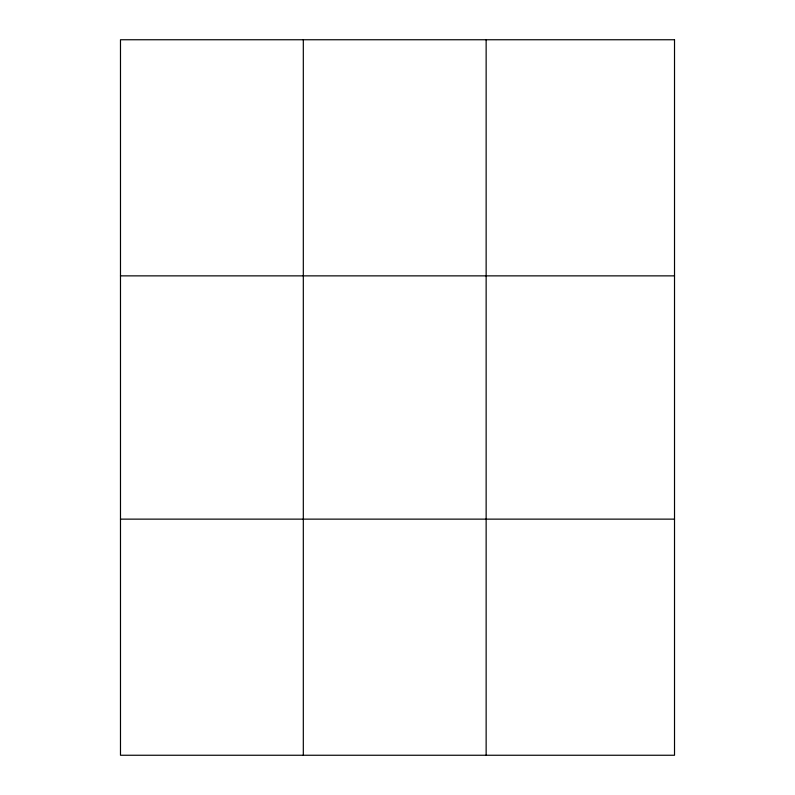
<?xml version="1.0" encoding="UTF-8"?>
<svg xmlns="http://www.w3.org/2000/svg" width="795" height="795" viewBox="0 0 795 795"><rect width="100%" height="100%" fill="white"/><g stroke="black" fill="none" stroke-linecap="round" stroke-linejoin="round"><path stroke-width="1.19" d="M303.312 755.25L303.312 39.75M486.142 755.25L486.142 39.75M120.482 275.865L674.518 275.865M120.482 519.135L674.518 519.135M674.518 39.75L674.518 755.25L120.482 755.25L120.482 39.75L674.518 39.75"/></g></svg>
